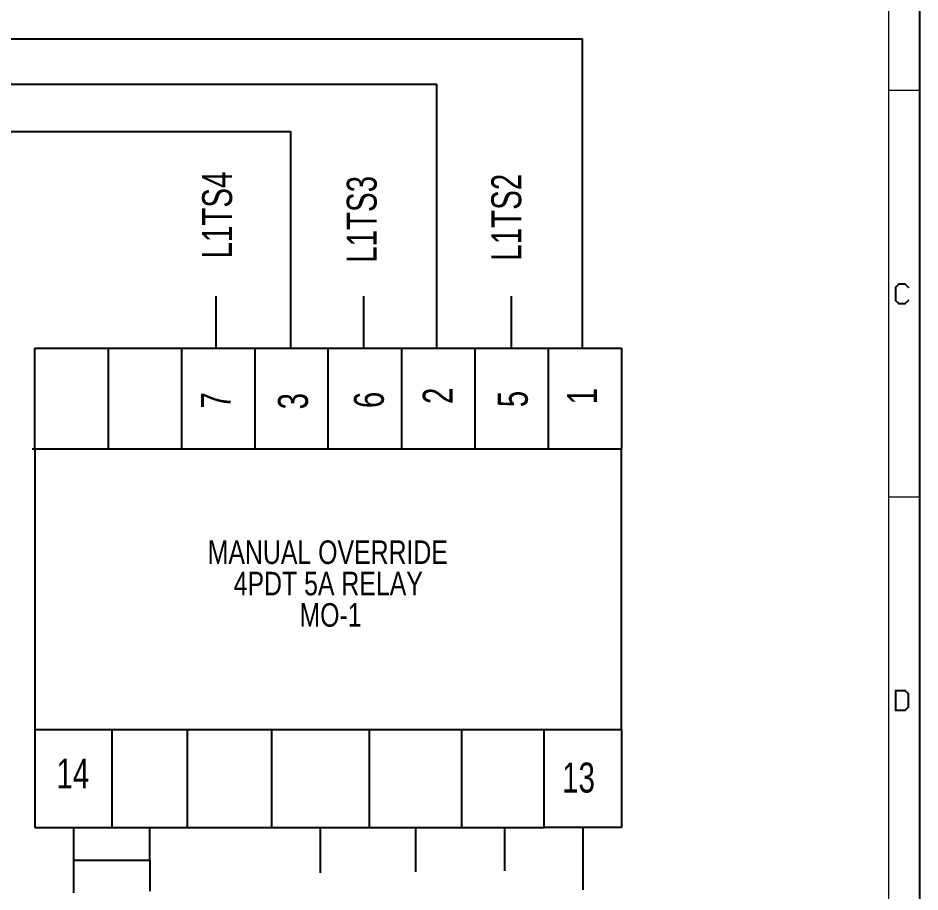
# Paper-space layout 'OUTPUT MODULE' of a CAD drawing. Header units: inches. Extents: x 0.9 to 16.5, y 0.5 to 10.7.
# Drawn here: x 12.109 to 16.501, y 2.687 to 6.943 of the extents above; entities that cross this region are included whole.
import ezdxf

# ---------------------------------------------------------------- set-up
doc = ezdxf.new("R2010")
doc.units = ezdxf.units.IN
doc.header["$MEASUREMENT"] = 0
for name, color, linetype in [('97', 94, 'Continuous'), ('TEXT', 4, 'Continuous'), ('THIN_NEON_GREEN', 3, 'Continuous'), ('THIN_RED', 1, 'Continuous')]:
    doc.layers.add(name, color=color, linetype=linetype)
doc.styles.add('SLDTEXTSTYLE0', font='TXT', dxfattribs={"width": 0.736842})
doc.styles.add('SLDTEXTSTYLE7', font='TXT', dxfattribs={"width": 0.789474})

psp = doc.layouts.new('OUTPUT MODULE')

# ---------------------------------------------------------------- linework, layer by layer
at = {"layer": '97', "lineweight": 25}
for p, q in [((16.5, 0.5), (16.5, 10.7)), ((16.3975, 5.6475), (16.3817, 5.6317)), ((16.3817, 5.6317), (16.3817, 5.5684)), ((16.4291, 5.6475), (16.3975, 5.6475)), ((16.4449, 5.6317), (16.4291, 5.6475)), ((16.3817, 5.5684), (16.3975, 5.5526)), ((16.3975, 5.5526), (16.4291, 5.5526)), ((16.4291, 5.5526), (16.4449, 5.5684)), ((16.3817, 3.6675), (16.3817, 3.5726)), ((16.4291, 3.6675), (16.3817, 3.6675)), ((16.4449, 3.6517), (16.4291, 3.6675)), ((16.4449, 3.5884), (16.4449, 3.6517)), ((16.3817, 3.5726), (16.4291, 3.5726)), ((16.4291, 3.5726), (16.4449, 3.5884))]:
    psp.add_line(p, q, dxfattribs=at)
at = {"layer": '97', "lineweight": 18}
for p, q in [((16.35, 0.65), (16.35, 10.55)), ((16.5, 6.59), (16.35, 6.59)), ((16.5, 4.61), (16.35, 4.61))]:
    psp.add_line(p, q, dxfattribs=at)
for centre, radius, start, end in [((16.35, 6.59), 0.000984, 90, 270), ((16.5, 6.59), 0.000984, 270, 90), ((16.3817, 5.6317), 0.002, 0, 180), ((16.3817, 5.6317), 0.002, 135, 315), ((16.3975, 5.6475), 0.002, 90, 270), ((16.3975, 5.6475), 0.002, 315, 135), ((16.4291, 5.6475), 0.002, 44.9899, 224.9899), ((16.4291, 5.6475), 0.002, 270, 90), ((16.4449, 5.6317), 0.002, 224.9899, 44.9899), ((16.3817, 5.5684), 0.002, 45, 225), ((16.3817, 5.5684), 0.002, 180, 0), ((16.3975, 5.5526), 0.002, 90, 270), ((16.3975, 5.5526), 0.002, 225, 45), ((16.4291, 5.5526), 0.002, 135.0101, 315.0101), ((16.4291, 5.5526), 0.002, 270, 90), ((16.4449, 5.5684), 0.002, 315.0101, 135.0101), ((16.35, 4.61), 0.000984, 90, 270), ((16.5, 4.61), 0.000984, 270, 90), ((16.3817, 3.6675), 0.002, 0, 180), ((16.3817, 3.6675), 0.002, 90, 270), ((16.4291, 3.6675), 0.002, 44.9899, 224.9899), ((16.4291, 3.6675), 0.002, 270, 90), ((16.4449, 3.6517), 0.002, 0, 180), ((16.4449, 3.6517), 0.002, 224.9899, 44.9899), ((16.3817, 3.5726), 0.002, 90, 270), ((16.3817, 3.5726), 0.002, 180, 0), ((16.4291, 3.5726), 0.002, 135.0101, 315.0101), ((16.4291, 3.5726), 0.002, 270, 90), ((16.4449, 3.5884), 0.002, 180, 0), ((16.4449, 3.5884), 0.002, 315.0101, 135.0101)]:
    psp.add_arc(centre, radius, start, end, dxfattribs=at)
at = {"layer": 'THIN_NEON_GREEN'}
for p, q in [((12.178, 4.8456), (15.0475, 4.8456)), ((12.1908, 4.8456), (12.1908, 3.4783)), ((12.1908, 3.4783), (15.0475, 3.4783)), ((12.1908, 3.4783), (12.1908, 3.0018)), ((12.5667, 3.0018), (12.5667, 3.4783)), ((12.9329, 3.4783), (12.9329, 3.0018)), ((13.3454, 3.0018), (13.3454, 3.4783)), ((13.8204, 3.0018), (13.8204, 3.4783)), ((14.2694, 3.0018), (14.2694, 3.4783)), ((14.6716, 3.0018), (14.6716, 3.4783)), ((15.0475, 3.4783), (15.0475, 3.0018)), ((12.1908, 3.0018), (12.5667, 3.0018)), ((12.5667, 3.0018), (14.6716, 3.0018)), ((15.0475, 3.0018), (14.6716, 3.0018))]:
    psp.add_line(p, q, dxfattribs=at)
at = {"layer": 'THIN_RED'}
for p, q in [((10.7604, 6.8411), (14.8575, 6.8411)), ((14.8575, 5.3361), (14.8575, 6.8411)), ((10.9263, 6.6208), (14.1478, 6.6208)), ((14.1478, 5.3361), (14.1478, 6.6208)), ((11.1404, 6.3912), (13.4382, 6.3912)), ((13.4382, 5.3361), (13.4382, 6.3912)), ((13.0735, 5.3361), (13.0735, 5.5893)), ((13.7933, 5.3361), (13.7933, 5.5893)), ((14.5117, 5.3361), (14.5117, 5.5893)), ((12.1908, 4.8473), (12.1908, 5.3361)), ((12.1908, 5.3361), (12.9049, 5.3361)), ((12.5479, 5.3361), (12.5479, 4.8473)), ((12.9049, 5.3361), (13.6191, 5.3361)), ((12.9049, 5.3361), (12.9049, 4.8473)), ((13.262, 5.3361), (13.262, 4.8473)), ((13.6191, 4.8473), (13.6191, 5.3361)), ((13.6191, 5.3361), (14.3333, 5.3361)), ((13.9762, 5.3361), (13.9762, 4.8473)), ((14.3333, 5.3361), (14.3333, 4.8473)), ((14.3333, 5.3361), (15.0475, 5.3361)), ((14.6904, 5.3361), (14.6904, 4.8473)), ((15.0475, 5.3361), (15.0475, 4.8473)), ((15.0475, 3.4783), (15.0475, 4.8473)), ((12.3787, 3.0018), (12.3787, 2.6832)), ((12.7502, 2.8425), (12.7502, 3.0018)), ((13.5803, 3.0018), (13.5803, 2.78)), ((14.0449, 3.0018), (14.0449, 2.7852)), ((14.4783, 3.0018), (14.4783, 2.7904)), ((14.8595, 3.0018), (14.8595, 2.6979)), ((12.3787, 2.8425), (12.7502, 2.8425)), ((12.7502, 2.8425), (12.7502, 2.6912))]:
    psp.add_line(p, q, dxfattribs=at)

# ---------------------------------------------------------------- texts
at = {"layer": 'TEXT', "attachment_point": 2, "rotation": 90, "style": 'SLDTEXTSTYLE0'}
for s, insert, char_height in [('L1TS4', (13.0056, 5.9837), 0.14583), ('L1TS3', (13.7096, 5.9627), 0.14583), ('L1TS2', (14.4136, 5.9732), 0.14583), ('7', (12.9993, 5.081), 0.1458), ('3', (13.375, 5.0773), 0.1458), ('6', (13.7447, 5.0836), 0.1458), ('2', (14.08, 5.1036), 0.1458), ('5', (14.4454, 5.0879), 0.1458), ('1', (14.7825, 5.1019), 0.1458)]:
    psp.add_mtext(s, dxfattribs=dict(at, insert=insert, char_height=char_height))
at = {"layer": 'TEXT', "attachment_point": 2}
for s, insert, char_height, style in [('MANUAL OVERRIDE', (13.6175, 4.3993), 0.114583, 'SLDTEXTSTYLE7'), ('4PDT 5A RELAY', (13.6198, 4.2466), 0.114583, 'SLDTEXTSTYLE7'), ('MO-1', (13.6308, 4.0938), 0.11458, 'SLDTEXTSTYLE7'), ('14', (12.3762, 3.337), 0.14583, 'SLDTEXTSTYLE0'), ('13', (14.8383, 3.3174), 0.14583, 'SLDTEXTSTYLE0')]:
    psp.add_mtext(s, dxfattribs=dict(at, insert=insert, char_height=char_height, style=style))

doc.saveas('drawing.dxf')
